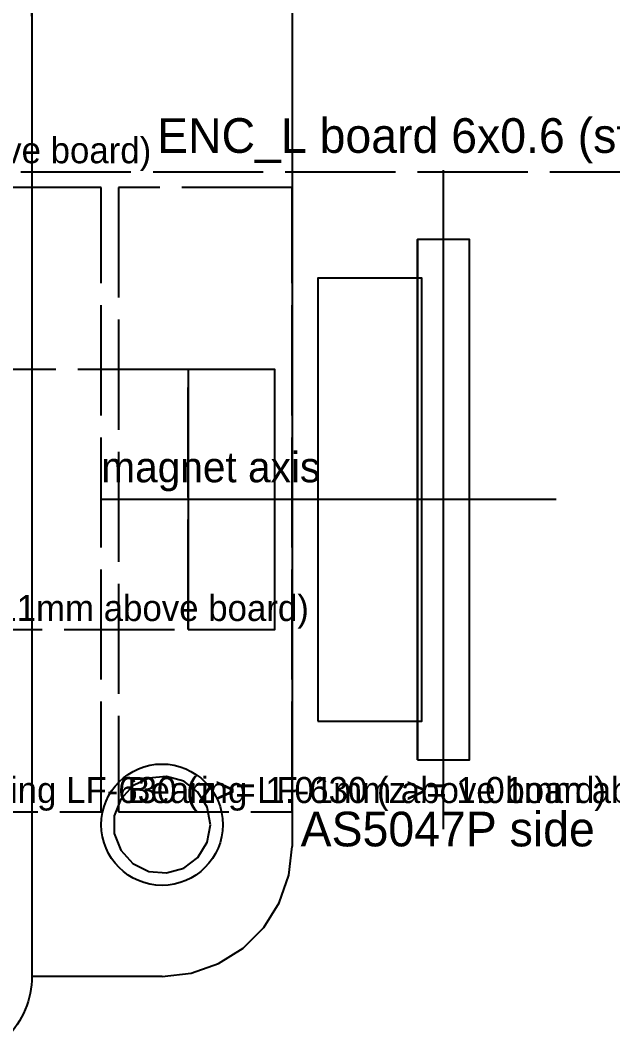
# Model space of a CAD drawing. Header units: millimetres. Extents: x -6.6 to 37.3, y -31.4 to 37.
# Drawn here: x -0.13 to 6.69, y -1.18 to 10.53 of the extents above; entities that cross this region are included whole.
import ezdxf

# ---------------------------------------------------------------- set-up
doc = ezdxf.new("R2010")
doc.units = ezdxf.units.MM
doc.linetypes.add('DASHED', pattern=[1.524, 1.27, -0.254])
for name, color, linetype in [('00_BOARD', 7, 'Continuous'), ('10_ENC_BOARD', 1, 'Continuous'), ('11_ENC_CHIP', 6, 'Continuous'), ('12_MAGNET_AXIS', 5, 'Continuous'), ('20_CONTACT', 3, 'Continuous'), ('30_OVERHANG', 2, 'DASHED'), ('90_TEXT', 7, 'Continuous')]:
    doc.layers.add(name, color=color, linetype=linetype)

msp = doc.modelspace()

# ---------------------------------------------------------------- linework, layer by layer
at = {"layer": '00_BOARD'}
msp.add_lwpolyline([(27.8, -1.5, -0.414214), (26.8, -0.5), (26.8, 10.5, -0.414214), (27.8, 11.5), (32.4, 11.5, 0.414214), (33.4, 12.5), (33.4, 33, 0.414214), (29.4, 37), (27.761, 37, 0.245393), (24.479, 35.286, -0.522233), (2.321, 35.286, 0.245393), (-0.961, 37), (-2.6, 37, 0.414214), (-6.6, 33), (-6.6, 12.5, 0.414214), (-5.6, 11.5), (-1, 11.5, -0.414214), (0, 10.5), (0, -0.5, -0.414214), (-1, -1.5)], format="xyb", dxfattribs=at)
msp.add_circle((1.5, 1.25), 0.7, dxfattribs=at)
at = {"layer": '10_ENC_BOARD'}
msp.add_line((4.743, 1.2), (4.743, 8.8), dxfattribs=at)
for points in [[(5.043, 8), (4.443, 8)], [(4.443, 2), (4.443, 8)], [(5.043, 2), (5.043, 8)], [(4.443, 2), (5.043, 2)]]:
    msp.add_lwpolyline(points, dxfattribs=at)
msp.add_lwpolyline([(4.443, 2), (5.043, 2), (5.043, 8), (4.443, 8)], close=True, dxfattribs=at)
at = {"layer": '11_ENC_CHIP'}
msp.add_lwpolyline([(3.297, 2.446), (4.495, 2.446), (4.495, 7.554), (3.297, 7.554)], close=True, dxfattribs=at)
at = {"layer": '12_MAGNET_AXIS'}
msp.add_line((6.043, 5), (0.8, 5), dxfattribs=at)
msp.add_lwpolyline([(1.8, 3.5), (2.8, 3.5), (2.8, 6.5), (1.8, 6.5)], close=True, dxfattribs=at)
at = {"layer": '20_CONTACT'}
for points in [[(0, 20.5), (0, -0.5)], [(3, 11.025), (3, 1)], [(2.06, 1.25), (2.022, 1.452), (1.914, 1.627), (1.75, 1.751), (1.552, 1.807), (1.347, 1.788), (1.163, 1.697), (1.024, 1.545), (0.95, 1.353), (0.95, 1.147), (1.024, 0.955), (1.163, 0.803), (1.347, 0.711), (1.552, 0.693), (1.75, 0.749), (1.914, 0.873), (2.022, 1.048), (2.06, 1.25)], [(1.5, -0.5), (1.834, -0.462), (2.151, -0.351), (2.435, -0.173), (2.673, 0.065), (2.851, 0.349), (2.962, 0.666), (3, 1)], [(1.5, -0.5), (0, -0.5)]]:
    msp.add_lwpolyline(points, dxfattribs=at)
at = {"layer": '30_OVERHANG'}
for points in [[(-4.7, 8.78), (12.9, 8.78), (12.9, 16.88), (-4.7, 16.88)], [(-1.2, 1.4), (0.8, 1.4), (0.8, 8.6), (-1.2, 8.6)], [(1, 1.4), (3, 1.4), (3, 8.6), (1, 8.6)], [(-4.2, 3.5), (1.8, 3.5), (1.8, 6.5), (-4.2, 6.5)]]:
    msp.add_lwpolyline(points, close=True, dxfattribs=at)

# ---------------------------------------------------------------- texts
at = {"layer": '90_TEXT'}
for s, height, p in [('ENC_L board 6x0.6 (stands vertical)', 0.4, (1.443, 9)), ('Motor (z>= 1.25mm above board)', 0.3, (-4.6, 8.88)), ('magnet axis', 0.35, (0.8, 5.2)), ('Shaft pin 3x6 (z>= 3.11mm above board)', 0.3, (-4.1, 3.6)), ('Bearing LF-630 (z>= 1.01mm above board)', 0.3, (-1.1, 1.5)), ('Bearing LF-630 (z>= 1.01mm above board)', 0.3, (1.1, 1.5)), ('AS5047P side', 0.4, (3.097, 1))]:
    msp.add_text(s, height=height, dxfattribs=at).set_placement(p)

doc.saveas('drawing.dxf')
